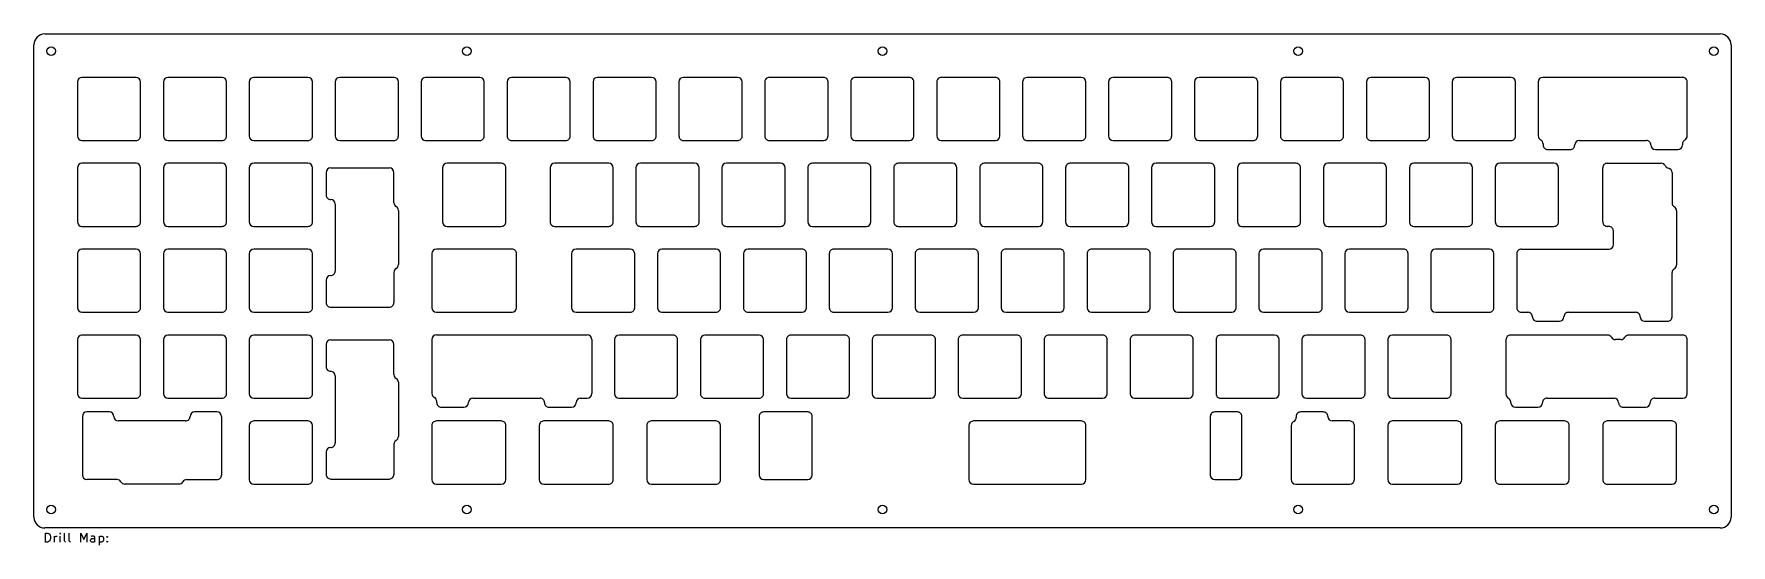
# Model space of a CAD drawing. Extents: x 21 to 398, y -201 to -88.
import ezdxf

# ---------------------------------------------------------------- set-up
doc = ezdxf.new("R2010")
doc.units = 0
doc.layers.add('BLACK', color=7, linetype='CONTINUOUS')

msp = doc.modelspace()

# ---------------------------------------------------------------- linework, layer by layer
at = {"layer": 'BLACK', "linetype": 'CONTINUOUS'}
for p, q in [((23.8603, -88.027), (385.81, -88.027)), ((385.81, -88.027), (392.954, -88.027)), ((392.954, -88.027), (395.335, -88.027)), ((21.479, -195.183), (21.479, -90.4082)), ((397.716, -90.4082), (397.716, -195.183)), ((44.12, -97.65), (32.12, -97.65)), ((63.17, -97.65), (51.17, -97.65)), ((82.22, -97.65), (70.22, -97.65)), ((101.27, -97.65), (89.27, -97.65)), ((120.32, -97.65), (108.32, -97.65)), ((139.37, -97.65), (127.37, -97.65)), ((158.42, -97.65), (146.42, -97.65)), ((177.47, -97.65), (165.47, -97.65)), ((196.52, -97.65), (184.52, -97.65)), ((215.57, -97.65), (203.57, -97.65)), ((234.62, -97.65), (222.62, -97.65)), ((253.67, -97.65), (241.67, -97.65)), ((272.72, -97.65), (260.72, -97.65)), ((291.77, -97.65), (279.77, -97.65)), ((310.82, -97.65), (298.82, -97.65)), ((329.87, -97.65), (317.87, -97.65)), ((348.92, -97.65), (336.92, -97.65)), ((387.015, -97.65), (355.965, -97.65)), ((31.12, -98.65), (31.12, -110.65)), ((45.12, -110.65), (45.12, -98.65)), ((50.17, -98.65), (50.17, -110.65)), ((64.17, -110.65), (64.17, -98.65)), ((69.22, -98.65), (69.22, -110.65)), ((83.22, -110.65), (83.22, -98.65)), ((88.27, -98.65), (88.27, -110.65)), ((102.27, -110.65), (102.27, -98.65)), ((107.32, -98.65), (107.32, -110.65)), ((121.32, -110.65), (121.32, -98.65)), ((126.37, -98.65), (126.37, -110.65)), ((140.37, -110.65), (140.37, -98.65)), ((145.42, -98.65), (145.42, -110.65)), ((159.42, -110.65), (159.42, -98.65)), ((164.47, -98.65), (164.47, -110.65)), ((178.47, -110.65), (178.47, -98.65)), ((183.52, -98.65), (183.52, -110.65)), ((197.52, -110.65), (197.52, -98.65)), ((202.57, -98.65), (202.57, -110.65)), ((216.57, -110.65), (216.57, -98.65)), ((221.62, -98.65), (221.62, -110.65)), ((235.62, -110.65), (235.62, -98.65)), ((240.67, -98.65), (240.67, -110.65)), ((254.67, -110.65), (254.67, -98.65)), ((259.72, -98.65), (259.72, -110.65)), ((273.72, -110.65), (273.72, -98.65)), ((278.77, -98.65), (278.77, -110.65)), ((292.77, -110.65), (292.77, -98.65)), ((297.82, -98.65), (297.82, -110.65)), ((311.82, -110.65), (311.82, -98.65)), ((316.87, -98.65), (316.87, -110.65)), ((330.87, -110.65), (330.87, -98.65)), ((335.92, -98.65), (335.92, -110.65)), ((349.92, -110.65), (349.92, -98.65)), ((354.97, -98.65), (354.97, -110.65)), ((388.02, -110.65), (388.02, -98.65)), ((32.12, -111.65), (44.12, -111.65)), ((51.17, -111.65), (63.17, -111.65)), ((70.22, -111.65), (82.22, -111.65)), ((89.27, -111.65), (101.27, -111.65)), ((108.32, -111.65), (120.32, -111.65)), ((127.37, -111.65), (139.37, -111.65)), ((146.42, -111.65), (158.42, -111.65)), ((165.47, -111.65), (177.47, -111.65)), ((184.52, -111.65), (196.52, -111.65)), ((203.57, -111.65), (215.57, -111.65)), ((222.62, -111.65), (234.62, -111.65)), ((241.67, -111.65), (253.67, -111.65)), ((260.72, -111.65), (272.72, -111.65)), ((279.77, -111.65), (291.77, -111.65)), ((298.82, -111.65), (310.82, -111.65)), ((317.87, -111.65), (329.87, -111.65)), ((336.92, -111.65), (348.92, -111.65)), ((356.057, -112.429), (356.057, -112.65)), ((364.057, -111.65), (378.933, -111.65)), ((386.933, -112.429), (386.933, -112.65)), ((357.057, -113.65), (362.057, -113.65)), ((380.933, -113.65), (385.933, -113.65)), ((31.12, -117.7), (31.12, -129.7)), ((44.12, -116.7), (32.12, -116.7)), ((45.12, -129.7), (45.12, -117.7)), ((50.17, -117.7), (50.17, -129.7)), ((63.17, -116.7), (51.17, -116.7)), ((64.17, -129.7), (64.17, -117.7)), ((69.22, -117.7), (69.22, -129.7)), ((82.22, -116.7), (70.22, -116.7)), ((83.22, -129.7), (83.22, -117.7)), ((86.27, -118.737), (86.27, -123.737)), ((87.27, -117.737), (100.27, -117.737)), ((101.27, -125.443), (101.27, -118.737)), ((112.083, -117.7), (112.083, -129.7)), ((125.083, -116.7), (113.083, -116.7)), ((126.083, -129.7), (126.083, -117.7)), ((135.895, -117.7), (135.895, -129.7)), ((148.895, -116.7), (136.895, -116.7)), ((149.895, -129.7), (149.895, -117.7)), ((154.945, -117.7), (154.945, -129.7)), ((167.945, -116.7), (155.945, -116.7)), ((168.945, -129.7), (168.945, -117.7)), ((173.995, -117.7), (173.995, -129.7)), ((186.995, -116.7), (174.995, -116.7)), ((187.995, -129.7), (187.995, -117.7)), ((193.045, -117.7), (193.045, -129.7)), ((206.045, -116.7), (194.045, -116.7)), ((207.045, -129.7), (207.045, -117.7)), ((212.095, -117.7), (212.095, -129.7)), ((225.095, -116.7), (213.095, -116.7)), ((226.095, -129.7), (226.095, -117.7)), ((231.145, -117.7), (231.145, -129.7)), ((244.145, -116.7), (232.145, -116.7)), ((245.145, -129.7), (245.145, -117.7)), ((250.195, -117.7), (250.195, -129.7)), ((263.195, -116.7), (251.195, -116.7)), ((264.195, -129.7), (264.195, -117.7)), ((269.245, -117.7), (269.245, -129.7)), ((282.245, -116.7), (270.245, -116.7)), ((283.245, -129.7), (283.245, -117.7)), ((288.295, -117.7), (288.295, -129.7)), ((301.295, -116.7), (289.295, -116.7)), ((302.295, -129.7), (302.295, -117.7)), ((307.345, -117.7), (307.345, -129.7)), ((320.345, -116.7), (308.345, -116.7)), ((321.345, -129.7), (321.345, -117.7)), ((326.395, -117.7), (326.395, -129.7)), ((339.395, -116.7), (327.395, -116.7)), ((340.395, -129.7), (340.395, -117.7)), ((345.445, -117.7), (345.445, -129.7)), ((358.445, -116.7), (346.445, -116.7)), ((359.445, -129.7), (359.445, -117.7)), ((369.253, -117.701), (369.253, -129.701)), ((370.253, -116.701), (382.253, -116.701)), ((384.634, -118.788), (384.634, -125.494)), ((88.27, -125.737), (88.27, -140.613)), ((102.27, -127.175), (102.27, -139.175)), ((385.634, -127.226), (385.634, -139.226)), ((32.12, -130.7), (44.12, -130.7)), ((51.17, -130.7), (63.17, -130.7)), ((70.22, -130.7), (82.22, -130.7)), ((113.083, -130.7), (125.083, -130.7)), ((136.895, -130.7), (148.895, -130.7)), ((155.945, -130.7), (167.945, -130.7)), ((174.995, -130.7), (186.995, -130.7)), ((194.045, -130.7), (206.045, -130.7)), ((213.095, -130.7), (225.095, -130.7)), ((232.145, -130.7), (244.145, -130.7)), ((251.195, -130.7), (263.195, -130.7)), ((270.245, -130.7), (282.245, -130.7)), ((289.295, -130.7), (301.295, -130.7)), ((308.345, -130.7), (320.345, -130.7)), ((327.395, -130.7), (339.395, -130.7)), ((346.445, -130.7), (358.445, -130.7)), ((370.634, -130.701), (370.253, -130.701)), ((371.634, -134.751), (371.634, -131.701)), ((31.12, -136.75), (31.12, -148.75)), ((44.12, -135.75), (32.12, -135.75)), ((45.12, -148.75), (45.12, -136.75)), ((50.17, -136.75), (50.17, -148.75)), ((63.17, -135.75), (51.17, -135.75)), ((64.17, -148.75), (64.17, -136.75)), ((69.22, -136.75), (69.22, -148.75)), ((82.22, -135.75), (70.22, -135.75)), ((83.22, -148.75), (83.22, -136.75)), ((109.701, -136.75), (109.701, -148.75)), ((127.464, -135.75), (110.701, -135.75)), ((128.464, -148.75), (128.464, -136.75)), ((140.658, -136.75), (140.658, -148.75)), ((153.658, -135.75), (141.658, -135.75)), ((154.658, -148.75), (154.658, -136.75)), ((159.708, -136.75), (159.708, -148.75)), ((172.708, -135.75), (160.708, -135.75)), ((173.708, -148.75), (173.708, -136.75)), ((178.758, -136.75), (178.758, -148.75)), ((191.758, -135.75), (179.758, -135.75)), ((192.758, -148.75), (192.758, -136.75)), ((197.808, -136.75), (197.808, -148.75)), ((210.808, -135.75), (198.808, -135.75)), ((211.808, -148.75), (211.808, -136.75)), ((216.858, -136.75), (216.858, -148.75)), ((229.858, -135.75), (217.858, -135.75)), ((230.858, -148.75), (230.858, -136.75)), ((235.908, -136.75), (235.908, -148.75)), ((248.908, -135.75), (236.908, -135.75)), ((249.908, -148.75), (249.908, -136.75)), ((254.958, -136.75), (254.958, -148.75)), ((267.958, -135.75), (255.958, -135.75)), ((268.958, -148.75), (268.958, -136.75)), ((274.008, -136.75), (274.008, -148.75)), ((287.008, -135.75), (275.008, -135.75)), ((288.008, -148.75), (288.008, -136.75)), ((293.058, -136.75), (293.058, -148.75)), ((306.058, -135.75), (294.058, -135.75)), ((307.058, -148.75), (307.058, -136.75)), ((312.108, -136.75), (312.108, -148.75)), ((325.108, -135.75), (313.108, -135.75)), ((326.108, -148.75), (326.108, -136.75)), ((331.158, -136.75), (331.158, -148.75)), ((344.158, -135.75), (332.158, -135.75)), ((345.158, -148.75), (345.158, -136.75)), ((350.203, -136.751), (350.203, -148.751)), ((351.203, -135.751), (370.634, -135.751)), ((86.27, -142.613), (86.27, -147.613)), ((101.27, -140.907), (101.27, -147.613)), ((384.634, -150.751), (384.634, -140.958)), ((32.12, -149.75), (44.12, -149.75)), ((51.17, -149.75), (63.17, -149.75)), ((70.22, -149.75), (82.22, -149.75)), ((87.27, -148.613), (100.27, -148.613)), ((110.701, -149.75), (127.464, -149.75)), ((141.658, -149.75), (153.658, -149.75)), ((160.708, -149.75), (172.708, -149.75)), ((179.758, -149.75), (191.758, -149.75)), ((198.808, -149.75), (210.808, -149.75)), ((217.858, -149.75), (229.858, -149.75)), ((236.908, -149.75), (248.908, -149.75)), ((255.958, -149.75), (267.958, -149.75)), ((275.008, -149.75), (287.008, -149.75)), ((294.058, -149.75), (306.058, -149.75)), ((313.108, -149.75), (325.108, -149.75)), ((332.158, -149.75), (344.158, -149.75)), ((351.203, -149.751), (352.671, -149.751)), ((361.676, -149.75), (376.552, -149.75)), ((354.671, -151.751), (359.676, -151.75)), ((378.552, -151.75), (383.634, -151.75)), ((31.12, -155.8), (31.12, -167.8)), ((44.12, -154.8), (32.12, -154.8)), ((45.12, -167.8), (45.12, -155.8)), ((50.17, -155.8), (50.17, -167.8)), ((63.17, -154.8), (51.17, -154.8)), ((64.17, -167.8), (64.17, -155.8)), ((69.22, -155.8), (69.22, -167.8)), ((82.22, -154.8), (70.22, -154.8)), ((83.22, -167.8), (83.22, -155.8)), ((86.27, -156.837), (86.27, -161.837)), ((87.27, -155.837), (100.27, -155.837)), ((101.27, -163.543), (101.27, -156.837)), ((109.709, -155.776), (109.709, -167.776)), ((110.709, -154.776), (144.14, -154.776)), ((145.14, -155.776), (145.14, -167.776)), ((150.183, -155.8), (150.183, -167.8)), ((163.183, -154.8), (151.183, -154.8)), ((164.183, -167.8), (164.183, -155.8)), ((169.233, -155.8), (169.233, -167.8)), ((182.233, -154.8), (170.233, -154.8)), ((183.233, -167.8), (183.233, -155.8)), ((188.283, -155.8), (188.283, -167.8)), ((201.283, -154.8), (189.283, -154.8)), ((202.283, -167.8), (202.283, -155.8)), ((207.333, -155.8), (207.333, -167.8)), ((220.333, -154.8), (208.333, -154.8)), ((221.333, -167.8), (221.333, -155.8)), ((226.383, -155.8), (226.383, -167.8)), ((239.383, -154.8), (227.383, -154.8)), ((240.383, -167.8), (240.383, -155.8)), ((245.433, -155.8), (245.433, -167.8)), ((258.433, -154.8), (246.433, -154.8)), ((259.433, -167.8), (259.433, -155.8)), ((264.483, -155.8), (264.483, -167.8)), ((277.483, -154.8), (265.483, -154.8)), ((278.483, -167.8), (278.483, -155.8)), ((283.533, -155.8), (283.533, -167.8)), ((296.533, -154.8), (284.533, -154.8)), ((297.533, -167.8), (297.533, -155.8)), ((302.583, -155.8), (302.583, -167.8)), ((315.583, -154.8), (303.583, -154.8)), ((316.583, -167.8), (316.583, -155.8)), ((321.633, -155.8), (321.633, -167.8)), ((334.633, -154.8), (322.633, -154.8)), ((335.633, -167.8), (335.633, -155.8)), ((347.821, -155.8), (347.821, -167.8)), ((370.351, -154.8), (348.821, -154.8)), ((373.289, -155.8), (372.083, -155.8)), ((387.021, -154.8), (375.021, -154.8)), ((388.021, -167.8), (388.021, -155.8)), ((88.27, -163.837), (88.27, -178.713)), ((102.27, -165.275), (102.27, -177.275)), ((32.12, -168.8), (44.12, -168.8)), ((51.17, -168.8), (63.17, -168.8)), ((70.22, -168.8), (82.22, -168.8)), ((118.796, -168.776), (133.672, -168.776)), ((142.672, -168.776), (144.14, -168.776)), ((151.183, -168.8), (163.183, -168.8)), ((170.233, -168.8), (182.233, -168.8)), ((189.283, -168.8), (201.283, -168.8)), ((208.333, -168.8), (220.333, -168.8)), ((227.383, -168.8), (239.383, -168.8)), ((246.433, -168.8), (258.433, -168.8)), ((265.483, -168.8), (277.483, -168.8)), ((284.533, -168.8), (296.533, -168.8)), ((303.583, -168.8), (315.583, -168.8)), ((322.633, -168.8), (334.633, -168.8)), ((356.913, -168.8), (371.789, -168.8)), ((380.789, -168.8), (387.021, -168.8)), ((32.207, -172.85), (32.207, -185.85)), ((38.207, -171.85), (33.207, -171.85)), ((62.083, -171.85), (57.083, -171.85)), ((63.083, -172.85), (63.083, -185.85)), ((110.796, -169.776), (110.796, -169.555)), ((111.796, -170.776), (116.796, -170.776)), ((135.672, -170.776), (140.672, -170.776)), ((182.264, -172.85), (182.264, -185.85)), ((193.02, -171.85), (183.264, -171.85)), ((194.02, -185.85), (194.02, -172.85)), ((282.264, -172.85), (282.264, -185.85)), ((288.264, -171.85), (283.264, -171.85)), ((289.264, -185.85), (289.264, -172.85)), ((301.32, -172.85), (301.32, -173.055)), ((307.32, -171.85), (302.32, -171.85)), ((349.913, -170.8), (354.913, -170.8)), ((373.789, -170.8), (378.789, -170.8)), ((55.083, -173.85), (40.207, -173.85)), ((69.22, -174.85), (69.22, -186.85)), ((82.22, -173.85), (70.22, -173.85)), ((83.22, -186.85), (83.22, -174.85)), ((109.701, -174.85), (109.701, -186.85)), ((125.083, -173.85), (110.701, -173.85)), ((126.083, -186.85), (126.083, -174.85)), ((133.514, -174.85), (133.514, -186.85)), ((148.895, -173.85), (134.514, -173.85)), ((149.895, -186.85), (149.895, -174.85)), ((157.326, -174.85), (157.326, -186.85)), ((172.708, -173.85), (158.326, -173.85)), ((173.708, -186.85), (173.708, -174.85)), ((228.764, -174.85), (228.764, -186.85)), ((253.67, -173.85), (229.764, -173.85)), ((254.67, -186.85), (254.67, -174.85)), ((300.201, -174.85), (300.201, -186.85)), ((313.201, -173.85), (309.32, -173.85)), ((314.201, -186.85), (314.201, -174.85)), ((321.633, -174.85), (321.633, -186.85)), ((337.014, -173.85), (322.633, -173.85)), ((338.014, -186.85), (338.014, -174.85)), ((345.445, -174.85), (345.445, -186.85)), ((360.826, -173.85), (346.445, -173.85)), ((361.826, -186.85), (361.826, -174.85)), ((369.258, -174.85), (369.258, -186.85)), ((384.639, -173.85), (370.258, -173.85)), ((385.639, -186.85), (385.639, -174.85)), ((101.27, -179.007), (101.27, -185.713)), ((86.27, -180.713), (86.27, -185.713)), ((39.9129, -186.85), (33.207, -186.85)), ((53.645, -187.85), (41.645, -187.85)), ((55.377, -186.85), (62.083, -186.85)), ((70.22, -187.85), (82.22, -187.85)), ((87.27, -186.713), (100.27, -186.713)), ((110.701, -187.85), (125.083, -187.85)), ((134.514, -187.85), (148.895, -187.85)), ((158.326, -187.85), (172.708, -187.85)), ((183.264, -186.85), (193.02, -186.85)), ((229.764, -187.85), (253.67, -187.85)), ((283.264, -186.85), (288.264, -186.85)), ((301.201, -187.85), (313.201, -187.85)), ((322.633, -187.85), (337.014, -187.85)), ((346.445, -187.85), (360.826, -187.85)), ((370.258, -187.85), (384.639, -187.85)), ((395.335, -197.564), (23.8603, -197.564)), ((24.0302, -200.694), (24.0302, -198.694)), ((24.0302, -198.694), (24.5064, -198.694)), ((24.5064, -198.694), (24.7921, -198.79)), ((24.7921, -198.79), (24.9826, -198.98)), ((24.9826, -198.98), (25.0778, -199.17)), ((25.0778, -199.17), (25.173, -199.551)), ((26.0302, -200.694), (26.0302, -199.361)), ((26.2207, -199.456), (26.4111, -199.361)), ((26.4111, -199.361), (26.6016, -199.361)), ((27.2683, -198.694), (27.173, -198.79)), ((27.173, -198.79), (27.2683, -198.885)), ((27.3635, -198.79), (27.2683, -198.694)), ((27.2683, -198.694), (27.2683, -198.885)), ((27.2683, -198.885), (27.3635, -198.79)), ((27.2683, -200.694), (27.2683, -199.361)), ((28.2207, -200.409), (28.2207, -198.694)), ((29.2683, -200.409), (29.2683, -198.694)), ((31.8397, -200.694), (31.8397, -198.694)), ((31.8397, -198.694), (32.5064, -200.123)), ((32.5064, -200.123), (33.173, -198.694)), ((33.173, -198.694), (33.173, -200.694)), ((34.3159, -199.361), (34.1254, -199.456)), ((34.6969, -199.361), (34.3159, -199.361)), ((34.8873, -199.456), (34.6969, -199.361)), ((35.935, -199.361), (35.935, -201.361)), ((35.935, -199.456), (36.1254, -199.361)), ((36.1254, -199.361), (36.5064, -199.361)), ((36.5064, -199.361), (36.6969, -199.456)), ((24.5064, -200.694), (24.0302, -200.694)), ((24.7921, -200.599), (24.5064, -200.694)), ((24.9826, -200.409), (24.7921, -200.599)), ((25.0778, -200.218), (24.9826, -200.409)), ((25.173, -199.837), (25.0778, -200.218)), ((25.173, -199.551), (25.173, -199.837)), ((26.0302, -199.742), (26.1254, -199.551)), ((26.1254, -199.551), (26.2207, -199.456)), ((28.3159, -200.599), (28.2207, -200.409)), ((28.5064, -200.694), (28.3159, -200.599)), ((29.3635, -200.599), (29.2683, -200.409)), ((29.554, -200.694), (29.3635, -200.599)), ((34.0302, -200.218), (34.1254, -200.028)), ((34.0302, -200.409), (34.0302, -200.218)), ((34.1254, -200.599), (34.0302, -200.409)), ((34.1254, -200.028), (34.3159, -199.932)), ((34.3159, -200.694), (34.1254, -200.599)), ((34.3159, -199.932), (34.7921, -199.932)), ((34.7921, -200.694), (34.3159, -200.694)), ((34.7921, -199.932), (34.9826, -199.837)), ((34.9826, -200.599), (34.7921, -200.694)), ((34.9826, -199.647), (34.8873, -199.456)), ((34.9826, -200.694), (34.9826, -199.647)), ((36.1254, -200.694), (35.935, -200.599)), ((36.5064, -200.694), (36.1254, -200.694)), ((36.6969, -200.599), (36.5064, -200.694)), ((36.6969, -199.456), (36.7921, -199.551)), ((36.7921, -200.504), (36.6969, -200.599)), ((36.7921, -199.551), (36.8873, -199.742)), ((36.8873, -200.313), (36.7921, -200.504)), ((36.8873, -199.742), (36.8873, -200.313)), ((37.6492, -199.551), (37.7445, -199.456)), ((37.7445, -199.647), (37.6492, -199.551)), ((37.6492, -200.599), (37.7445, -200.504)), ((37.7445, -200.694), (37.6492, -200.599)), ((37.7445, -199.456), (37.8397, -199.551)), ((37.7445, -199.456), (37.7445, -199.647)), ((37.8397, -199.551), (37.7445, -199.647)), ((37.7445, -200.504), (37.8397, -200.599)), ((37.7445, -200.504), (37.7445, -200.694)), ((37.8397, -200.599), (37.7445, -200.694))]:
    msp.add_line(p, q, dxfattribs=at)
at = {"layer": 'BLACK'}
for centre in [(25.279, -91.827), (117.429, -91.827), (209.579, -91.827), (301.729, -91.827), (393.879, -91.827), (25.279, -193.477), (117.429, -193.477), (209.579, -193.477), (301.729, -193.477), (393.879, -193.477)]:
    msp.add_circle(centre, 0.95, dxfattribs=at)
for centre, radius, start, end in [((23.8603, -90.4082), 2.3813, 90, 180), ((395.335, -90.4083), 2.3813, 0.001203, 89.9988), ((32.1201, -98.6501), 1.0001, 90.0057, 179.994), ((44.12, -98.65), 1, -0.000057, 89.9997), ((51.1701, -98.6501), 1.0001, 90.0057, 179.994), ((63.17, -98.65), 1, -0.000057, 89.9997), ((70.2201, -98.6501), 1.0001, 90.0057, 179.994), ((82.22, -98.65), 1, -0.000057, 89.9997), ((89.2701, -98.6501), 1.0001, 90.0057, 179.994), ((101.27, -98.65), 1, -0.000057, 89.9997), ((108.32, -98.6501), 1.0001, 90.0057, 179.994), ((120.32, -98.65), 1, -0.000057, 89.9997), ((127.37, -98.6501), 1.0001, 90.0052, 179.994), ((139.37, -98.65), 1, -0.000057, 89.999), ((146.42, -98.6501), 1.0001, 90.0046, 179.994), ((158.42, -98.65), 1, -0.000057, 89.9985), ((165.47, -98.6501), 1.0002, 90.0097, 179.994), ((177.47, -98.65), 1, -0.000057, 89.9979), ((184.52, -98.65), 1, -270.002, -180), ((196.52, -98.6498), 0.9998, -0.011518, 90.0087), ((203.57, -98.65), 1, -270.003, -180), ((215.57, -98.65), 1, -0.000057, 90.0024), ((222.62, -98.65), 0.9999, -270.004, -180), ((234.62, -98.65), 1, -0.000057, 90.0018), ((241.67, -98.6502), 1.0001, 90.0073, 179.989), ((253.67, -98.65), 1, -0.000057, 89.9955), ((260.72, -98.6502), 1.0001, 90.0068, 179.989), ((272.72, -98.65), 1, -0.000057, 90.0006), ((279.77, -98.6501), 1.0001, 90.0062, 179.994), ((291.77, -98.65), 1, -0.000057, 90.0001), ((298.82, -98.6501), 1.0001, 90.0056, 179.994), ((310.82, -98.65), 1, -0.000057, 89.9995), ((317.87, -98.6501), 1.0001, 90.005, 179.994), ((329.87, -98.65), 1, -0.000057, 89.9989), ((336.92, -98.6501), 1.0001, 90.0044, 179.994), ((348.92, -98.6501), 1.0001, 0.005672, 89.9983), ((355.97, -98.6501), 1.0001, 90.2899, 179.994), ((387.02, -98.65), 1, -0.000057, 90.2839), ((32.12, -110.65), 1, -180, -90), ((44.1201, -110.65), 0.9999, -90.0054, 0.005329), ((51.17, -110.65), 1, -180, -90), ((63.1701, -110.65), 0.9999, -90.0054, 0.005329), ((70.22, -110.65), 1, -180, -90), ((82.2201, -110.65), 0.9999, -90.0054, 0.005329), ((89.27, -110.65), 1, -180, -90), ((101.27, -110.65), 0.9999, -90.0054, 0.005329), ((108.32, -110.65), 1, -180, -90), ((120.32, -110.65), 0.9999, -90.0054, 0.005329), ((127.37, -110.65), 1, -180, -89.9994), ((139.37, -110.65), 0.9999, -90.0048, 0.005329), ((146.42, -110.65), 1, -180, -89.9989), ((158.42, -110.65), 0.9999, -90.0042, 0.005329), ((165.47, -110.65), 0.9999, -180.005, -89.9982), ((177.47, -110.65), 0.9998, -90.0093, 0.005329), ((184.52, -110.65), 1, -180, -89.9977), ((196.52, -110.65), 1.0001, -89.9972, -0.000401), ((203.57, -110.65), 1, -180, -90.0028), ((215.57, -110.65), 1.0001, -89.9967, -0.000401), ((222.62, -110.65), 1, -180, -90.0022), ((234.62, -110.65), 1.0001, -89.9961, -0.000401), ((241.67, -110.65), 1, -180, -89.9959), ((253.67, -110.65), 0.9999, -90.007, 0.011059), ((260.72, -110.65), 1, -180, -90.001), ((272.72, -110.65), 0.9999, -90.0064, 0.011059), ((279.77, -110.65), 1, -180, -90.0005), ((291.77, -110.65), 0.9999, -90.0058, 0.005329), ((298.82, -110.65), 1, -180, -89.9998), ((310.82, -110.65), 0.9999, -90.0052, 0.005329), ((317.87, -110.65), 1, -180, -89.9993), ((329.87, -110.65), 0.9999, -90.0046, 0.005329), ((336.92, -110.65), 0.9999, -180.005, -89.9987), ((348.92, -110.65), 0.9999, -90.004, 0.005329), ((355.97, -110.65), 1, -180, -117.16), ((355.057, -112.43), 1.0002, 0.008764, 62.8308), ((357.057, -112.65), 1, -180, -89.9981), ((362.057, -112.65), 0.9999, -90.0036, 0.005272), ((364.057, -112.65), 1.0002, 90.0093, 179.995), ((378.933, -112.65), 1, -0.000458, 90.0031), ((380.933, -112.65), 1, -180, -90.003), ((385.933, -112.65), 1.0001, -89.9971, -0.000458), ((387.933, -112.429), 0.9999, -242.844, -179.997), ((387.02, -110.65), 0.9998, -62.8447, 0.005329), ((32.1201, -117.7), 1.0001, 90.0057, 179.994), ((44.12, -117.7), 1, -0.000057, 89.9997), ((51.1701, -117.7), 1.0001, 90.0057, 179.994), ((63.17, -117.7), 1, -0.000057, 89.9997), ((70.2201, -117.7), 1.0001, 90.0057, 179.994), ((82.22, -117.7), 1, -0.000057, 89.9997), ((87.27, -118.737), 1, 90.0001, 179.999), ((100.27, -118.737), 1, 0.00149, 90.0001), ((113.083, -117.7), 1.0001, 90.0056, 179.995), ((125.082, -117.7), 1, -0.00063, 89.9995), ((136.895, -117.7), 1.0001, 90.0049, 179.995), ((148.895, -117.7), 1.0001, 0.005099, 89.9987), ((155.945, -117.7), 1.0001, 90.0042, 179.995), ((167.945, -117.7), 1, -0.00063, 89.9982), ((174.995, -117.7), 1.0001, 90.0037, 179.995), ((186.995, -117.7), 1, -0.00063, 89.9976), ((194.045, -117.7), 1, -270.003, -179.999), ((206.045, -117.7), 1, -0.00063, 90.0027), ((213.095, -117.7), 0.9999, -270.003, -179.999), ((225.095, -117.7), 1, -0.00063, 89.9964), ((232.145, -117.7), 0.9999, -270.004, -179.999), ((244.145, -117.7), 1, -0.00063, 90.0015), ((251.195, -117.7), 0.9999, -270.004, -179.999), ((263.195, -117.7), 1, -0.00063, 90.0009), ((270.245, -117.7), 1.0001, 90.0065, 179.989), ((282.245, -117.7), 1, -0.00063, 90.0003), ((289.295, -117.7), 1.0001, 90.0058, 179.995), ((301.295, -117.7), 1, -0.00063, 89.9998), ((308.345, -117.7), 1.0001, 90.0053, 179.995), ((320.345, -117.7), 1, -0.00063, 89.9992), ((327.395, -117.7), 1.0001, 90.0047, 179.995), ((339.395, -117.7), 1.0001, 0.005099, 89.9986), ((346.445, -117.7), 1.0001, 90.0041, 179.995), ((358.445, -117.7), 1, -0.00063, 89.998), ((370.253, -117.701), 0.9999, -270.005, -179.998), ((382.253, -117.701), 1.0001, 25.7349, 90.0005), ((384.054, -116.833), 0.9999, -154.27, -102.132), ((383.634, -118.788), 0.9999, -0.002292, 77.8679), ((87.27, -123.737), 1, -180.001, -90.0001), ((87.27, -125.737), 1, 0.00149, 90.0001), ((102.27, -125.443), 0.9999, -180.004, -119.997), ((101.27, -127.175), 0.9999, -0.00424, 60.0028), ((385.634, -125.494), 1, -180.001, -119.998), ((384.634, -127.226), 1.0003, 0.009165, 59.9926), ((32.12, -129.7), 1, -180, -90), ((44.1201, -129.7), 0.9999, -90.0054, 0.005329), ((51.17, -129.7), 1, -180, -90), ((63.1701, -129.7), 0.9999, -90.0054, 0.005329), ((70.22, -129.7), 1, -180, -90), ((82.2201, -129.7), 0.9999, -90.0054, 0.005329), ((113.082, -129.7), 1, -179.999, -89.9999), ((125.083, -129.7), 0.9999, -90.0052, 0.004756), ((136.895, -129.7), 0.9999, -180.005, -89.9991), ((148.895, -129.7), 0.9999, -90.0045, 0.004756), ((155.945, -129.7), 1, -179.999, -89.9985), ((167.945, -129.7), 0.9999, -90.0039, 0.004756), ((174.995, -129.7), 1, -179.999, -89.9979), ((186.995, -129.7), 0.9999, -90.0033, 0.004756), ((194.045, -129.7), 1, -179.999, -90.0031), ((206.045, -129.7), 1.0001, -89.997, -0.000974), ((213.095, -129.7), 1, -179.999, -89.9968), ((225.095, -129.7), 1.0001, -89.9964, -0.000974), ((232.145, -129.7), 1, -179.999, -90.0019), ((244.145, -129.7), 1.0001, -89.9958, -0.000974), ((251.195, -129.7), 1, -179.999, -90.0013), ((263.195, -129.7), 1.0001, -89.9952, -0.000974), ((270.245, -129.7), 1, -179.999, -90.0007), ((282.245, -129.7), 0.9999, -90.0061, 0.010486), ((289.295, -129.7), 1, -179.999, -90.0001), ((301.295, -129.7), 0.9999, -90.0055, 0.004756), ((308.345, -129.7), 1, -179.999, -89.9995), ((320.345, -129.7), 0.9999, -90.0049, 0.004756), ((327.395, -129.7), 0.9999, -180.005, -89.999), ((339.395, -129.7), 0.9999, -90.0043, 0.004756), ((346.445, -129.7), 1, -179.999, -89.9984), ((358.445, -129.7), 0.9999, -90.0037, 0.004756), ((370.253, -129.701), 0.9999, -180.003, -90.0005), ((370.634, -131.701), 1, -0.002292, 90.0033), ((370.634, -134.751), 1, -89.9976, -0.002292), ((32.1201, -136.75), 1.0001, 90.0057, 179.994), ((44.12, -136.75), 1, -0.000057, 89.9997), ((51.1701, -136.75), 1.0001, 90.0057, 179.994), ((63.17, -136.75), 1, -0.000057, 89.9997), ((70.2201, -136.75), 1.0001, 90.0057, 179.994), ((82.22, -136.75), 1, -0.000057, 89.9997), ((101.27, -139.175), 1, -59.9992, 0.00149), ((110.701, -136.75), 1.0001, -269.997, -179.999), ((127.464, -136.75), 1, -0.001203, 90.0023), ((141.658, -136.75), 1.0001, 90.0047, 179.995), ((153.657, -136.75), 1, -0.001203, 89.9986), ((160.708, -136.75), 1.0001, 90.0041, 179.995), ((172.707, -136.75), 1, -0.001203, 89.998), ((179.758, -136.75), 1.0001, 90.0036, 179.995), ((191.758, -136.75), 1, -0.001203, 90.0032), ((198.808, -136.75), 1, -270.003, -179.999), ((210.808, -136.75), 1, -0.001203, 89.9968), ((217.857, -136.75), 0.9999, -270.003, -179.999), ((229.858, -136.75), 1, -0.001203, 90.0019), ((236.907, -136.75), 0.9999, -270.004, -179.999), ((248.908, -136.75), 1, -0.001203, 90.0014), ((255.957, -136.75), 0.9999, -270.005, -179.999), ((267.958, -136.75), 1, -0.001203, 90.0008), ((275.007, -136.75), 0.9999, -270.005, -179.999), ((287.008, -136.75), 1, -0.001203, 90.0002), ((294.058, -136.75), 1.0001, 90.0057, 179.99), ((306.058, -136.75), 1, -0.001203, 89.9996), ((313.108, -136.75), 1.0001, 90.0052, 179.995), ((325.108, -136.75), 1, -0.001203, 89.999), ((332.158, -136.75), 1.0001, 90.0045, 179.995), ((344.158, -136.75), 1, -0.001203, 89.9985), ((351.203, -136.751), 0.9999, -270.005, -179.998), ((87.27, -142.613), 1, 90.0001, 179.999), ((87.27, -140.613), 1, -90.0001, 0.00149), ((102.27, -140.907), 1, -239.999, -179.999), ((385.634, -140.958), 1.0003, 120.01, 179.994), ((384.634, -139.226), 0.9998, -60.0061, 0.003438), ((32.12, -148.75), 1, -180, -90), ((44.1201, -148.75), 0.9999, -90.0054, 0.005329), ((51.17, -148.75), 1, -180, -90), ((63.1701, -148.75), 0.9999, -90.0054, 0.005329), ((70.22, -148.75), 1, -180, -90), ((82.2201, -148.75), 0.9999, -90.0054, 0.005329), ((87.27, -147.613), 1, -180.001, -90.0001), ((100.27, -147.613), 1, -90.0001, 0.00149), ((110.701, -148.75), 1.0001, -179.993, -90.0028), ((127.464, -148.75), 1.0001, -89.9966, -0.001604), ((141.657, -148.75), 1, -179.998, -89.999), ((153.658, -148.75), 0.9999, -90.0044, 0.004126), ((160.707, -148.75), 1, -179.998, -89.9984), ((172.708, -148.75), 0.9999, -90.0037, 0.004126), ((179.757, -148.75), 1, -179.998, -89.9978), ((191.757, -148.75), 1, -89.9974, -0.001604), ((198.808, -148.75), 1, -179.998, -89.9972), ((210.808, -148.75), 1.0001, -89.9968, -0.001604), ((217.858, -148.75), 1, -179.998, -90.0023), ((229.857, -148.75), 1.0001, -89.9962, -0.001604), ((236.908, -148.75), 1, -179.998, -90.0018), ((248.907, -148.75), 1.0001, -89.9956, -0.001604), ((255.958, -148.75), 1, -179.998, -90.0011), ((267.957, -148.75), 1.0001, -89.9951, -0.001604), ((275.008, -148.75), 1, -179.998, -90.0006), ((287.007, -148.75), 1.0001, -89.9945, -0.001604), ((294.058, -148.75), 1, -179.998, -90), ((306.058, -148.75), 0.9999, -90.0053, 0.009856), ((313.108, -148.75), 1, -179.998, -89.9994), ((325.108, -148.75), 0.9999, -90.0048, 0.004126), ((332.158, -148.75), 1, -179.998, -89.9988), ((344.158, -148.75), 0.9999, -90.0042, 0.004126), ((351.203, -148.751), 0.9999, -180.003, -90.0005), ((352.671, -150.751), 1, -0.002292, 90.0033), ((361.676, -150.75), 0.9999, -270.005, -179.998), ((376.552, -150.75), 1, -0.001662, 90.0003), ((354.671, -150.751), 0.9999, -180.003, -89.9976), ((359.676, -150.75), 1.0001, -89.9951, -0.001661), ((378.552, -150.75), 1, -179.998, -90.0002), ((383.635, -150.751), 0.9987, -90.0464, -0.002295), ((32.1201, -155.8), 1.0001, 90.0057, 179.994), ((44.12, -155.8), 1, -0.000057, 89.9997), ((51.1701, -155.8), 1.0001, 90.0057, 179.994), ((63.17, -155.8), 1, -0.000057, 89.9997), ((70.2201, -155.8), 1.0001, 90.0057, 179.994), ((82.22, -155.8), 1, -0.000057, 89.9997), ((87.27, -156.837), 1, 90.0001, 179.999), ((100.27, -156.837), 1, 0.00149, 90.0001), ((110.709, -155.776), 1.0001, 90.0033, 179.997), ((144.14, -155.776), 1.0001, 0.003495, 90.0005), ((151.183, -155.8), 1.0001, 90.0044, 179.996), ((163.183, -155.8), 1, -0.001776, 89.9983), ((170.233, -155.8), 1.0001, 90.0038, 179.996), ((182.232, -155.8), 1.0001, 0.003953, 89.9977), ((189.282, -155.8), 1, -270.003, -179.998), ((201.283, -155.8), 1, -0.001776, 90.0029), ((208.332, -155.8), 0.9999, -270.003, -179.998), ((220.333, -155.8), 1, -0.001776, 90.0023), ((227.382, -155.8), 0.9999, -270.004, -179.998), ((239.383, -155.8), 1, -0.001776, 90.0017), ((246.432, -155.8), 0.9999, -270.004, -179.998), ((258.433, -155.8), 1, -0.001776, 90.0011), ((265.483, -155.8), 0.9999, -270.005, -179.998), ((277.483, -155.8), 1, -0.001776, 90.0005), ((284.532, -155.8), 0.9999, -270.005, -179.998), ((296.533, -155.8), 1.0001, 0.003953, 89.9999), ((303.583, -155.8), 1.0001, 90.0054, 179.99), ((315.583, -155.8), 1, -0.001776, 89.9993), ((322.633, -155.8), 1.0001, 90.0048, 179.99), ((334.633, -155.8), 1, -0.001776, 89.9987), ((348.821, -155.8), 0.9999, -270.005, -179.998), ((370.351, -155.8), 1, 29.9987, 90.0005), ((372.083, -154.8), 1, -150, -90.0033), ((373.289, -154.8), 0.9997, -90.0091, -29.9912), ((375.022, -155.8), 1.0002, 90.0062, 149.995), ((387.021, -155.8), 1, -0.001776, 90.0001), ((87.27, -161.837), 1, -180.001, -90.0001), ((87.27, -163.837), 1, 0.00149, 90.0001), ((102.27, -163.543), 0.9999, -180.004, -119.997), ((101.27, -165.275), 0.9999, -0.00424, 60.0028), ((32.12, -167.8), 1, -180, -90), ((44.1201, -167.8), 0.9999, -90.0054, 0.005329), ((51.17, -167.8), 1, -180, -90), ((63.1701, -167.8), 0.9999, -90.0054, 0.005329), ((70.22, -167.8), 1, -180, -90), ((82.2201, -167.8), 0.9999, -90.0054, 0.005329), ((110.709, -167.776), 1.0001, -179.998, -117.169), ((109.796, -169.555), 1.0002, 0.00653, 62.8291), ((118.796, -169.776), 1.0001, 90.0033, 179.997), ((133.672, -169.776), 1, -0.002292, 90.0033), ((142.672, -169.776), 1.0001, 90.0033, 179.997), ((144.14, -167.776), 1.0001, -89.9947, -0.002292), ((151.183, -167.8), 1, -179.998, -89.9987), ((163.183, -167.8), 0.9999, -90.004, 0.003553), ((170.232, -167.8), 0.9999, -180.004, -89.9981), ((182.233, -167.8), 0.9999, -90.0034, 0.003553), ((189.283, -167.8), 1, -179.998, -90.0032), ((201.282, -167.8), 1.0001, -89.9971, -0.002177), ((208.333, -167.8), 1, -179.998, -90.0026), ((220.332, -167.8), 1.0001, -89.9966, -0.002177), ((227.383, -167.8), 1, -179.998, -90.0021), ((239.382, -167.8), 1.0001, -89.9959, -0.002177), ((246.433, -167.8), 1, -179.998, -90.0015), ((258.433, -167.8), 1.0001, -89.9954, -0.002177), ((265.483, -167.8), 1, -179.998, -90.0009), ((277.482, -167.8), 1.0001, -89.9948, -0.002177), ((284.533, -167.8), 0.9999, -180.004, -90.0003), ((296.532, -167.8), 1.0001, -89.9942, -0.002177), ((303.583, -167.8), 1, -179.998, -89.9997), ((315.583, -167.8), 0.9999, -90.005, 0.009283), ((322.633, -167.8), 1, -179.998, -89.9991), ((334.633, -167.8), 0.9999, -90.0045, 0.009283), ((349.011, -167.8), 1.1899, -180.003, -122.561), ((347.726, -169.8), 1.1875, -0.001882, 57.1006), ((356.913, -169.8), 0.9999, -270.005, -179.998), ((371.789, -169.8), 1.0001, 0.003495, 90.0005), ((380.789, -169.8), 0.9999, -270.006, -179.998), ((387.021, -167.8), 1.0001, -89.9944, -0.002177), ((33.207, -172.85), 1, 90, 180), ((38.207, -172.85), 1, 0.000057, 90), ((40.207, -172.85), 1, -180, -90), ((55.083, -172.85), 1, -90, 0.000057), ((57.083, -172.85), 1, 90, 180), ((62.083, -172.85), 1, 0.000057, 90), ((111.796, -169.776), 0.9999, -180.003, -89.9977), ((116.796, -169.776), 1, -89.9976, -0.002292), ((135.672, -169.776), 0.9999, -180.003, -89.9976), ((140.672, -169.776), 1, -89.9976, -0.002292), ((183.264, -172.85), 0.9999, -270.005, -179.998), ((193.02, -172.85), 1, -0.002349, 90.0031), ((283.264, -172.85), 1, -270.003, -179.998), ((288.264, -172.85), 1, -0.002349, 90.003), ((300.32, -173.055), 1.0002, -63.8472, -0.003322), ((302.32, -172.85), 0.9999, -270.006, -179.998), ((307.32, -172.85), 1, -0.002349, 89.9996), ((309.32, -172.85), 1, -179.998, -89.9995), ((349.913, -169.8), 1, -179.998, -90.0011), ((354.913, -169.8), 1.0001, -89.9952, -0.002234), ((373.789, -169.8), 0.9999, -180.003, -90.0004), ((378.789, -169.8), 1.0001, -89.9945, -0.002234), ((70.2201, -174.85), 1.0001, 90.0057, 179.994), ((82.22, -174.85), 1, -0.000057, 89.9997), ((110.701, -174.85), 1, -270.003, -179.998), ((125.082, -174.85), 1, -0.002406, 89.9995), ((134.514, -174.85), 0.9999, -270.004, -179.998), ((148.895, -174.85), 1, -0.002406, 89.9987), ((158.326, -174.85), 0.9999, -270.004, -179.998), ((172.707, -174.85), 1.0001, 0.003323, 89.998), ((229.764, -174.85), 1.0001, 90.0049, 179.991), ((253.67, -174.85), 1, -0.002406, 90.0013), ((301.201, -174.85), 0.9999, -243.858, -179.998), ((313.201, -174.85), 1, -0.002407, 90.0022), ((322.633, -174.85), 1.0001, 90.0048, 179.991), ((337.014, -174.85), 1, -0.002406, 90.0015), ((346.445, -174.85), 1.0001, 90.0041, 179.991), ((360.826, -174.85), 1, -0.002406, 90.0008), ((370.258, -174.85), 1, -270.002, -179.998), ((384.639, -174.85), 1, -0.002406, 90.0001), ((87.27, -180.713), 1, 90.0001, 179.999), ((87.27, -178.713), 1, -90.0001, 0.00149), ((102.27, -179.007), 1, -239.999, -179.999), ((101.27, -177.275), 1, -59.9992, 0.00149), ((33.207, -185.85), 1, -180, -90), ((39.913, -187.85), 1, 30.0015, 90.0029), ((41.645, -186.85), 1, -150, -90), ((53.645, -186.85), 1.0001, -90, -30.005), ((55.3771, -187.85), 1.0001, 90.0029, 149.996), ((62.083, -185.85), 1, -90, 0.000057), ((70.22, -186.85), 1, -180, -90), ((82.2201, -186.85), 0.9999, -90.0054, 0.005329), ((87.27, -185.713), 1, -180.001, -90.0001), ((100.27, -185.713), 1, -90.0001, 0.00149), ((110.701, -186.85), 1.0001, -179.997, -90.0028), ((125.082, -186.85), 1, -89.9995, -0.00275), ((134.514, -186.85), 1.0001, -179.997, -90.0021), ((148.895, -186.85), 0.9999, -90.0045, 0.00871), ((158.326, -186.85), 1.0001, -179.997, -90.0013), ((172.708, -186.85), 0.9999, -90.0037, 0.00298), ((183.264, -185.85), 1.0001, -179.997, -90.0006), ((193.02, -185.85), 1.0001, -89.9974, -0.00275), ((229.764, -186.85), 1.0001, -179.997, -89.9991), ((253.67, -186.85), 1.0001, -89.9955, -0.00275), ((283.264, -185.85), 1.0001, -179.997, -90.0032), ((288.264, -185.85), 1.0001, -89.9973, -0.00275), ((301.201, -186.85), 1.0001, -179.997, -90.0026), ((313.201, -186.85), 1.0001, -89.9965, -0.00275), ((322.633, -186.85), 1.0001, -179.997, -89.9991), ((337.014, -186.85), 1.0001, -89.9958, -0.00275), ((346.445, -186.85), 0.9999, -180.003, -89.9984), ((360.826, -186.85), 1.0001, -89.9951, -0.00275), ((370.257, -186.85), 0.9997, -180.014, -89.9862), ((384.639, -186.85), 1.0001, -89.9943, -0.00275), ((23.8603, -195.183), 2.3813, -180, -90), ((395.335, -195.183), 2.3813, -89.9988, -0.001203)]:
    msp.add_arc(centre, radius, start, end, dxfattribs=at)

doc.saveas('drawing.dxf')
